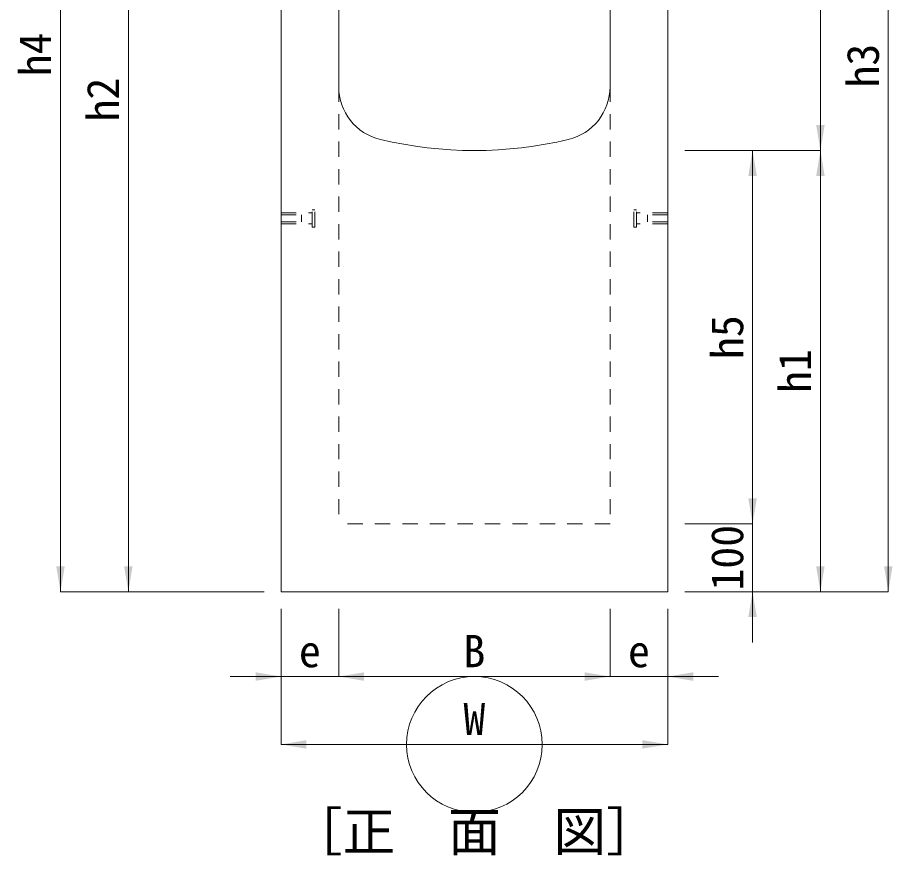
# Model space of a CAD drawing. Units: millimetres at full size; details may follow other scales. Extents: x -36174 to -11409, y 24892 to 47415.
# Drawn here: x -19235 to -17946, y 33635 to 34869 of the extents above; entities that cross this region are included whole.
import ezdxf
from ezdxf.enums import TextEntityAlignment as Align

# ---------------------------------------------------------------- set-up
doc = ezdxf.new("R2010")
doc.units = ezdxf.units.MM
doc.header["$LTSCALE"] = 30
doc.linetypes.add('USER1', pattern=[1.35, 0.75, -0.6])
for name, color, linetype, lineweight in [('0_2', 7, 'Continuous', 13), ('寸法線', 7, 'Continuous', 9), ('本体', 2, 'Continuous', 20), ('補助線', 8, 'Continuous', 9), ('ｲﾝｻｰﾄ', 3, 'USER1', 9)]:
    doc.layers.add(name, color=color, linetype=linetype, lineweight=lineweight)
doc.styles.add('ＭＳ ゴシック', font='')
doc.styles.get('ＭＳ ゴシック').set_extended_font_data('MS Gothic')

# ---------------------------------------------------------------- blocks, each defined once
blk = doc.blocks.new('filled_arrow')
at = {"color": 0, "linetype": 'Continuous', "lineweight": -2}
blk.add_solid([(7.5, 1.25), (0, 0), (7.5, -1.25)], dxfattribs=at)

msp = doc.modelspace()

# ---------------------------------------------------------------- linework, layer by layer
at = {"layer": '寸法線'}
for p, q in [((-19171.82, 34023.19), (-19171.82, 35606.19)), ((-17951.82, 34023.19), (-17951.82, 35573.19)), ((-19071.82, 35473.19), (-19071.82, 34023.19)), ((-18051.82, 35473.19), (-18051.82, 34673.19)), ((-18251.82, 34673.19), (-18051.82, 34673.19)), ((-18251.82, 34673.19), (-18051.82, 34673.19)), ((-18226.82, 34673.19), (-18151.82, 34673.19)), ((-18151.82, 34123.19), (-18151.82, 34673.19)), ((-18051.82, 34673.19), (-18051.82, 34023.19)), ((-18151.82, 33948.19), (-18151.82, 34198.19)), ((-18251.82, 34123.19), (-18151.82, 34123.19)), ((-18251.82, 34123.19), (-18151.82, 34123.19)), ((-18871.82, 34023.19), (-19171.82, 34023.19)), ((-18871.82, 34023.19), (-19071.82, 34023.19)), ((-18251.82, 34023.19), (-18051.82, 34023.19)), ((-18251.82, 34023.19), (-17951.82, 34023.19)), ((-18251.82, 34023.19), (-18151.82, 34023.19)), ((-18846.82, 33998.19), (-18846.82, 33898.19)), ((-18846.82, 33998.19), (-18846.82, 33798.19)), ((-18761.82, 33998.19), (-18761.82, 33898.19)), ((-18761.82, 33998.19), (-18761.82, 33898.19)), ((-18361.82, 33998.19), (-18361.82, 33898.19)), ((-18361.82, 33998.19), (-18361.82, 33898.19)), ((-18276.82, 33998.19), (-18276.82, 33898.19)), ((-18276.82, 33998.19), (-18276.82, 33798.19)), ((-18686.82, 33898.19), (-18921.82, 33898.19)), ((-18361.82, 33898.19), (-18761.82, 33898.19)), ((-18201.82, 33898.19), (-18436.82, 33898.19)), ((-18276.82, 33798.19), (-18846.82, 33798.19))]:
    msp.add_line(p, q, dxfattribs=at)
at = {"layer": '本体'}
for p, q in [((-18846.82, 35473.19), (-18846.82, 34023.19)), ((-18761.82, 34767.22), (-18761.82, 35473.19)), ((-18361.82, 34767.22), (-18361.82, 35473.19)), ((-18276.82, 35473.19), (-18276.82, 34023.19)), ((-18276.82, 34023.19), (-18846.82, 34023.19))]:
    msp.add_line(p, q, dxfattribs=at)
at = {"layer": '本体', "linetype": 'USER1', "lineweight": 9}
for p, q in [((-18761.82, 34767.22), (-18761.82, 34123.19)), ((-18361.82, 34767.22), (-18361.82, 34123.19)), ((-18361.82, 34123.19), (-18761.82, 34123.19))]:
    msp.add_line(p, q, dxfattribs=at)
at = {"layer": '本体'}
for centre, radius, start, end in [((-18681.82, 34767.22), 80, 180, 256.65767), ((-18441.82, 34767.22), 80, 283.34234, 0), ((-18561.82, 35273.19), 600, 256.65763, 283.34238)]:
    msp.add_arc(centre, radius, start, end, dxfattribs=at)
at = {"layer": '補助線', "lineweight": 13}
msp.add_circle((-18561.82, 33798.19), 100, dxfattribs=at)
at = {"layer": 'ｲﾝｻｰﾄ'}
for p, q in [((-18846.82, 34564.94), (-18846.82, 34581.44)), ((-18846.82, 34581.44), (-18800.82, 34581.44)), ((-18846.82, 34578.44), (-18816.82, 34578.44)), ((-18816.82, 34567.94), (-18816.82, 34578.44)), ((-18800.82, 34585.94), (-18796.82, 34585.94)), ((-18800.82, 34560.44), (-18800.82, 34585.94)), ((-18796.82, 34560.44), (-18796.82, 34585.94)), ((-18322.82, 34585.94), (-18326.82, 34585.94)), ((-18326.82, 34560.44), (-18326.82, 34585.94)), ((-18322.82, 34560.44), (-18322.82, 34585.94)), ((-18276.82, 34581.44), (-18322.82, 34581.44)), ((-18306.82, 34567.94), (-18306.82, 34578.44)), ((-18276.82, 34578.44), (-18306.82, 34578.44)), ((-18276.82, 34564.94), (-18276.82, 34581.44)), ((-18846.82, 34567.94), (-18816.82, 34567.94)), ((-18846.82, 34564.94), (-18800.82, 34564.94)), ((-18276.82, 34564.94), (-18322.82, 34564.94)), ((-18276.82, 34567.94), (-18306.82, 34567.94)), ((-18800.82, 34560.44), (-18796.82, 34560.44)), ((-18322.82, 34560.44), (-18326.82, 34560.44))]:
    msp.add_line(p, q, dxfattribs=at)

# ---------------------------------------------------------------- block references
at = {"layer": '寸法線', "xscale": 5, "yscale": 5}
for p, rotation in [((-18051.82, 34673.19), 90), ((-18151.82, 34673.19), 270), ((-18051.82, 34673.19), 270), ((-18151.82, 34123.19), 90), ((-18151.82, 34123.19), 90), ((-19171.82, 34023.19), 90), ((-19071.82, 34023.19), 90), ((-18051.82, 34023.19), 90), ((-17951.82, 34023.19), 90), ((-18151.82, 34023.19), 270), ((-18846.82, 33898.19), 180), ((-18361.82, 33898.19), 180), ((-18361.82, 33898.19), 180), ((-18276.82, 33798.19), 180)]:
    msp.add_blockref('filled_arrow', p, dxfattribs=dict(at, rotation=rotation))
for p in [(-18761.82, 33898.19), (-18761.82, 33898.19), (-18276.82, 33898.19), (-18846.82, 33798.19)]:
    msp.add_blockref('filled_arrow', p, dxfattribs=at)

# ---------------------------------------------------------------- texts
at = {"layer": '0_2', "style": 'ＭＳ ゴシック'}
msp.add_text('［正\u3000面\u3000図］', height=56.96, dxfattribs=at).set_placement((-18561.82, 33698.19), align=Align.TOP_CENTER)
at = {"layer": '寸法線', "style": 'ＭＳ ゴシック'}
for s, p in [('h4', (-19209.32, 34814.69)), ('h3', (-17989.32, 34798.19)), ('h2', (-19109.32, 34748.19)), ('h5', (-18189.32, 34398.19)), ('h1', (-18089.32, 34348.19)), ('100', (-18189.32, 34073.19))]:
    msp.add_text(s, height=47.47, rotation=90, dxfattribs=at).set_placement(p, align=Align.MIDDLE_CENTER)
for s, p in [('B', (-18561.82, 33935.69)), ('e', (-18804.32, 33935.69)), ('e', (-18319.32, 33935.69)), ('W', (-18561.82, 33835.69))]:
    msp.add_text(s, height=47.47, dxfattribs=at).set_placement(p, align=Align.MIDDLE_CENTER)

doc.saveas('drawing.dxf')
